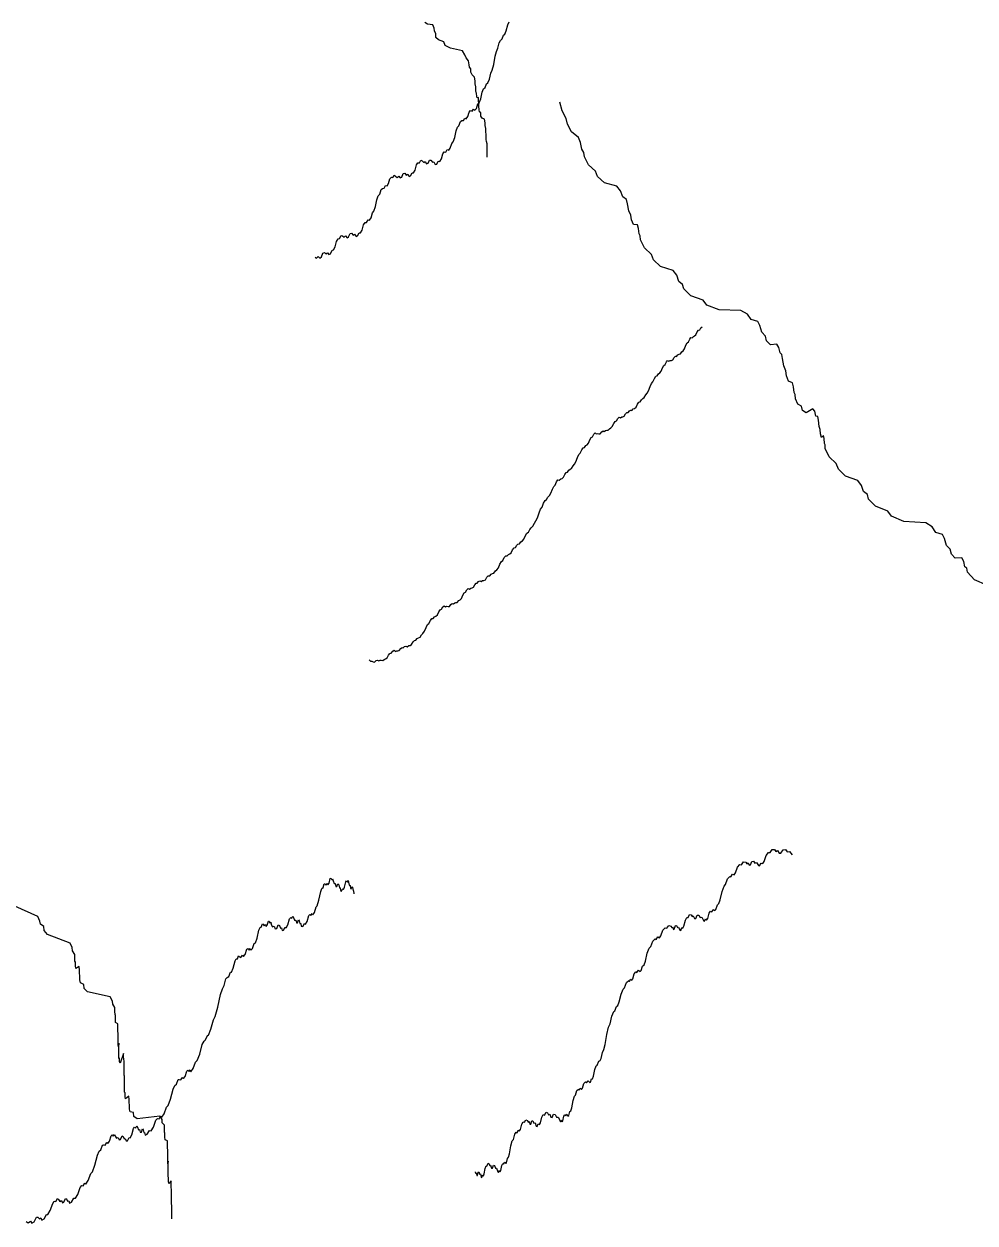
# Model space of a CAD drawing. Header units: metres. Extents: x 0 to 1, y 0 to 1.
# Drawn here: x 0.2722 to 0.4433, y 0.5035 to 0.7191 of the extents above; entities that cross this region are included whole.
import ezdxf

# ---------------------------------------------------------------- set-up
doc = ezdxf.new("R2010")
doc.units = ezdxf.units.M

msp = doc.modelspace()

# ---------------------------------------------------------------- linework, layer by layer
at = {"layer": '2', "color": 0}
for p, q in [((0.344763, 0.719066), (0.344307, 0.719371)), ((0.345749, 0.718942), (0.344763, 0.719066)), ((0.345954, 0.718331), (0.345749, 0.718942)), ((0.346049, 0.717849), (0.345954, 0.718331)), ((0.358949, 0.717887), (0.359195, 0.718965)), ((0.359195, 0.718965), (0.359442, 0.719479)), ((0.346253, 0.717343), (0.346049, 0.717849)), ((0.346296, 0.716653), (0.346253, 0.717343)), ((0.346752, 0.716247), (0.346296, 0.716653)), ((0.347738, 0.715907), (0.346752, 0.716247)), ((0.347942, 0.715251), (0.347738, 0.715907)), ((0.357673, 0.715727), (0.357919, 0.71616)), ((0.357919, 0.71616), (0.358183, 0.716407)), ((0.358183, 0.716407), (0.358438, 0.717112)), ((0.358438, 0.717112), (0.358693, 0.717255)), ((0.358693, 0.717255), (0.358949, 0.717887)), ((0.348928, 0.714766), (0.347942, 0.715251)), ((0.351059, 0.714253), (0.348928, 0.714766)), ((0.351501, 0.713562), (0.351059, 0.714253)), ((0.356924, 0.713287), (0.357171, 0.714183)), ((0.357171, 0.714183), (0.357426, 0.714731)), ((0.357426, 0.714731), (0.357673, 0.715727)), ((0.351705, 0.713042), (0.351501, 0.713562)), ((0.352147, 0.712455), (0.351705, 0.713042)), ((0.352239, 0.711749), (0.352147, 0.712455)), ((0.352334, 0.711361), (0.352239, 0.711749)), ((0.356421, 0.710798), (0.356676, 0.711826)), ((0.356676, 0.711826), (0.356924, 0.713287)), ((0.352538, 0.711058), (0.352334, 0.711361)), ((0.352581, 0.710411), (0.352538, 0.711058)), ((0.352785, 0.709964), (0.352581, 0.710411)), ((0.353227, 0.709533), (0.352785, 0.709964)), ((0.353319, 0.708859), (0.353227, 0.709533)), ((0.35591, 0.709159), (0.356165, 0.71026)), ((0.356165, 0.71026), (0.356421, 0.710798)), ((0.353361, 0.708348), (0.353319, 0.708859)), ((0.353453, 0.707778), (0.353361, 0.708348)), ((0.353472, 0.707075), (0.353453, 0.707778)), ((0.354616, 0.706833), (0.354871, 0.707431)), ((0.354871, 0.707431), (0.355135, 0.70767)), ((0.355135, 0.70767), (0.35539, 0.708367)), ((0.35539, 0.708367), (0.355645, 0.708502)), ((0.355645, 0.708502), (0.35591, 0.709159)), ((0.353516, 0.706784), (0.353472, 0.707075)), ((0.353611, 0.706691), (0.353516, 0.706784)), ((0.35363, 0.706087), (0.353611, 0.706691)), ((0.353725, 0.705849), (0.35363, 0.706087)), ((0.35393, 0.705872), (0.353725, 0.705849)), ((0.353972, 0.705292), (0.35393, 0.705872)), ((0.353992, 0.704824), (0.353972, 0.705292)), ((0.354095, 0.704952), (0.35436, 0.705671)), ((0.35436, 0.705671), (0.354616, 0.706833)), ((0.35201, 0.702437), (0.352266, 0.703265)), ((0.352266, 0.703265), (0.352521, 0.703531)), ((0.352521, 0.703531), (0.352784, 0.703426)), ((0.352784, 0.703426), (0.353039, 0.703791)), ((0.353039, 0.703791), (0.353293, 0.703594)), ((0.353293, 0.703594), (0.353567, 0.703931)), ((0.353567, 0.703931), (0.353831, 0.704723)), ((0.353831, 0.704723), (0.354095, 0.704952)), ((0.354034, 0.704348), (0.353992, 0.704824)), ((0.354043, 0.703664), (0.354034, 0.704348)), ((0.354138, 0.703327), (0.354043, 0.703664)), ((0.354342, 0.703133), (0.354138, 0.703327)), ((0.354385, 0.702508), (0.354342, 0.703133)), ((0.369008, 0.703462), (0.368602, 0.705023)), ((0.369723, 0.702134), (0.369008, 0.703462)), ((0.350172, 0.700527), (0.350436, 0.700817)), ((0.350436, 0.700817), (0.350691, 0.701564)), ((0.350691, 0.701564), (0.350946, 0.701748)), ((0.350946, 0.701748), (0.351219, 0.701729)), ((0.351219, 0.701729), (0.351483, 0.702177)), ((0.351483, 0.702177), (0.351746, 0.702062)), ((0.351746, 0.702062), (0.35201, 0.702437)), ((0.354589, 0.702169), (0.354385, 0.702508)), ((0.355031, 0.701973), (0.354589, 0.702169)), ((0.355123, 0.701348), (0.355031, 0.701973)), ((0.355165, 0.700859), (0.355123, 0.701348)), ((0.355257, 0.700338), (0.355165, 0.700859)), ((0.369939, 0.701108), (0.369723, 0.702134)), ((0.370654, 0.699721), (0.369939, 0.701108)), ((0.349396, 0.697899), (0.349661, 0.698669)), ((0.349661, 0.698669), (0.349916, 0.69988)), ((0.349916, 0.69988), (0.350172, 0.700527)), ((0.355276, 0.699644), (0.355257, 0.700338)), ((0.355296, 0.699271), (0.355276, 0.699644)), ((0.355338, 0.698999), (0.355296, 0.699271)), ((0.355347, 0.698357), (0.355338, 0.698999)), ((0.371915, 0.698699), (0.370654, 0.699721)), ((0.372295, 0.697765), (0.371915, 0.698699)), ((0.348067, 0.696068), (0.348331, 0.696507)), ((0.348331, 0.696507), (0.348594, 0.696385)), ((0.348594, 0.696385), (0.348868, 0.696775)), ((0.348868, 0.696775), (0.349132, 0.697618)), ((0.349132, 0.697618), (0.349396, 0.697899)), ((0.355389, 0.697941), (0.355347, 0.698357)), ((0.355481, 0.697576), (0.355389, 0.697941)), ((0.3555, 0.696916), (0.355481, 0.697576)), ((0.355509, 0.69641), (0.3555, 0.696916)), ((0.37251, 0.696612), (0.372295, 0.697765)), ((0.372889, 0.696002), (0.37251, 0.696612)), ((0.343309, 0.69414), (0.343564, 0.694613)), ((0.343564, 0.694613), (0.343819, 0.694523)), ((0.343819, 0.694523), (0.344091, 0.694211)), ((0.344091, 0.694211), (0.344355, 0.694376)), ((0.344355, 0.694376), (0.344618, 0.693979)), ((0.344881, 0.69407), (0.345136, 0.694624)), ((0.345136, 0.694624), (0.345391, 0.694617)), ((0.345391, 0.694617), (0.345654, 0.694229)), ((0.346445, 0.693912), (0.346719, 0.694437)), ((0.346719, 0.694437), (0.346992, 0.694399)), ((0.346992, 0.694399), (0.347265, 0.694852)), ((0.347265, 0.694852), (0.34753, 0.695755)), ((0.34753, 0.695755), (0.347794, 0.696095)), ((0.347794, 0.696095), (0.348067, 0.696068)), ((0.355528, 0.695854), (0.355509, 0.69641)), ((0.355532, 0.695154), (0.355528, 0.695854)), ((0.373003, 0.695192), (0.372889, 0.696002)), ((0.373719, 0.69376), (0.373003, 0.695192)), ((0.340144, 0.691576), (0.340408, 0.692195)), ((0.340408, 0.692195), (0.340672, 0.692252)), ((0.340672, 0.692252), (0.340944, 0.691932)), ((0.341744, 0.69178), (0.342008, 0.692339)), ((0.342008, 0.692339), (0.342271, 0.692336)), ((0.342271, 0.692336), (0.342535, 0.692823)), ((0.342535, 0.692823), (0.342791, 0.693759)), ((0.342791, 0.693759), (0.343046, 0.694133)), ((0.343046, 0.694133), (0.343309, 0.69414)), ((0.344618, 0.693979), (0.344881, 0.69407)), ((0.345654, 0.694229), (0.345908, 0.694321)), ((0.345908, 0.694321), (0.346162, 0.69385)), ((0.346162, 0.69385), (0.346445, 0.693912)), ((0.37498, 0.692659), (0.373719, 0.69376)), ((0.375359, 0.691701), (0.37498, 0.692659)), ((0.336968, 0.689562), (0.337232, 0.690052)), ((0.337232, 0.690052), (0.337496, 0.689979)), ((0.337496, 0.689979), (0.33776, 0.690396)), ((0.33776, 0.690396), (0.338015, 0.691265)), ((0.338015, 0.691265), (0.33827, 0.691571)), ((0.33827, 0.691571), (0.338534, 0.691509)), ((0.338534, 0.691509), (0.338789, 0.691914)), ((0.338789, 0.691914), (0.339043, 0.691758)), ((0.339043, 0.691758), (0.339325, 0.691515)), ((0.339325, 0.691515), (0.339598, 0.691747)), ((0.339598, 0.691747), (0.339871, 0.691417)), ((0.339871, 0.691417), (0.340144, 0.691576)), ((0.340944, 0.691932), (0.341208, 0.692088)), ((0.341208, 0.692088), (0.341471, 0.691683)), ((0.341471, 0.691683), (0.341744, 0.69178)), ((0.37662, 0.690541), (0.375359, 0.691701)), ((0.378843, 0.689918), (0.37662, 0.690541)), ((0.335666, 0.687505), (0.335921, 0.688193)), ((0.335921, 0.688193), (0.336185, 0.688525)), ((0.336185, 0.688525), (0.336441, 0.689312)), ((0.336441, 0.689312), (0.336695, 0.689537)), ((0.336695, 0.689537), (0.336968, 0.689562)), ((0.379512, 0.689105), (0.378843, 0.689918)), ((0.379892, 0.68802), (0.379512, 0.689105)), ((0.38056, 0.687531), (0.379892, 0.68802)), ((0.335146, 0.68544), (0.33541, 0.686253)), ((0.33541, 0.686253), (0.335666, 0.687505)), ((0.380762, 0.686758), (0.38056, 0.687531)), ((0.380977, 0.685508), (0.380762, 0.686758)), ((0.333816, 0.683397), (0.33408, 0.683879)), ((0.33408, 0.683879), (0.334344, 0.683799)), ((0.334344, 0.683799), (0.334617, 0.684232)), ((0.334617, 0.684232), (0.334882, 0.685118)), ((0.334882, 0.685118), (0.335146, 0.68544)), ((0.381357, 0.684729), (0.380977, 0.685508)), ((0.381471, 0.683868), (0.381357, 0.684729)), ((0.38185, 0.68303), (0.381471, 0.683868)), ((0.330585, 0.680802), (0.330849, 0.681415)), ((0.330849, 0.681415), (0.331112, 0.681465)), ((0.331112, 0.681465), (0.331385, 0.681138)), ((0.332195, 0.680982), (0.332468, 0.681551)), ((0.332468, 0.681551), (0.332741, 0.681557)), ((0.332741, 0.681557), (0.333015, 0.682053)), ((0.333015, 0.682053), (0.333279, 0.682999)), ((0.333279, 0.682999), (0.333543, 0.683381)), ((0.333543, 0.683381), (0.333816, 0.683397)), ((0.382519, 0.682975), (0.38185, 0.68303)), ((0.38272, 0.682332), (0.382519, 0.682975)), ((0.382835, 0.681345), (0.38272, 0.682332)), ((0.328155, 0.679017), (0.328419, 0.680012)), ((0.328419, 0.680012), (0.328683, 0.680444)), ((0.328683, 0.680444), (0.328956, 0.680512)), ((0.328956, 0.680512), (0.32922, 0.681043)), ((0.32922, 0.681043), (0.329484, 0.681012)), ((0.329484, 0.681012), (0.329766, 0.680762)), ((0.329766, 0.680762), (0.330039, 0.680987)), ((0.330039, 0.680987), (0.330312, 0.68065)), ((0.330312, 0.68065), (0.330585, 0.680802)), ((0.331385, 0.681138), (0.331649, 0.681288)), ((0.331649, 0.681288), (0.331912, 0.680876)), ((0.331912, 0.680876), (0.332195, 0.680982)), ((0.383036, 0.681027), (0.382835, 0.681345)), ((0.383096, 0.680304), (0.383036, 0.681027)), ((0.383812, 0.678838), (0.383096, 0.680304)), ((0.324537, 0.677152), (0.324829, 0.676974)), ((0.324829, 0.676974), (0.325112, 0.677268)), ((0.325112, 0.677268), (0.325395, 0.677001)), ((0.325395, 0.677001), (0.325677, 0.677222)), ((0.325677, 0.677222), (0.325951, 0.677902)), ((0.325951, 0.677902), (0.326224, 0.67802)), ((0.326224, 0.67802), (0.326506, 0.677762)), ((0.326506, 0.677762), (0.326779, 0.677979)), ((0.326779, 0.677979), (0.327052, 0.677634)), ((0.327052, 0.677634), (0.327335, 0.677793)), ((0.327335, 0.677793), (0.327608, 0.678413)), ((0.327608, 0.678413), (0.327881, 0.67847)), ((0.327881, 0.67847), (0.328155, 0.679017)), ((0.385073, 0.677677), (0.383812, 0.678838)), ((0.385452, 0.676701), (0.385073, 0.677677)), ((0.386713, 0.675481), (0.385452, 0.676701)), ((0.388936, 0.674753), (0.386713, 0.675481)), ((0.389605, 0.673907), (0.388936, 0.674753)), ((0.389985, 0.672804), (0.389605, 0.673907)), ((0.390653, 0.672284), (0.389985, 0.672804)), ((0.390855, 0.6715), (0.390653, 0.672284)), ((0.392116, 0.670235), (0.390855, 0.6715)), ((0.394339, 0.669428), (0.392116, 0.670235)), ((0.395008, 0.668559), (0.394339, 0.669428)), ((0.39723, 0.667693), (0.395008, 0.668559)), ((0.401149, 0.667589), (0.39723, 0.667693)), ((0.402328, 0.666932), (0.401149, 0.667589)), ((0.402997, 0.665935), (0.402328, 0.666932)), ((0.393732, 0.664108), (0.393953, 0.664466)), ((0.393953, 0.664466), (0.394159, 0.664655)), ((0.404176, 0.665602), (0.402997, 0.665935)), ((0.404531, 0.664876), (0.404176, 0.665602)), ((0.40491, 0.663677), (0.404531, 0.664876)), ((0.391708, 0.661955), (0.391947, 0.662438)), ((0.391947, 0.662438), (0.392169, 0.662743)), ((0.392169, 0.662743), (0.392388, 0.662688)), ((0.392388, 0.662688), (0.392617, 0.662932)), ((0.392617, 0.662932), (0.39283, 0.663015)), ((0.39283, 0.663015), (0.393059, 0.663214)), ((0.393059, 0.663214), (0.393298, 0.663724)), ((0.393298, 0.663724), (0.393519, 0.664053)), ((0.393519, 0.664053), (0.393732, 0.664108)), ((0.405579, 0.662986), (0.40491, 0.663677)), ((0.405781, 0.662152), (0.405579, 0.662986)), ((0.40645, 0.661402), (0.405781, 0.662152)), ((0.390261, 0.659778), (0.390507, 0.660151)), ((0.390507, 0.660151), (0.390736, 0.660353)), ((0.390736, 0.660353), (0.390983, 0.660682)), ((0.390983, 0.660682), (0.39124, 0.661326)), ((0.39124, 0.661326), (0.391479, 0.66178)), ((0.391479, 0.66178), (0.391708, 0.661955)), ((0.407629, 0.661504), (0.40645, 0.661402)), ((0.407984, 0.660908), (0.407629, 0.661504)), ((0.408185, 0.659947), (0.407984, 0.660908)), ((0.40854, 0.659676), (0.408185, 0.659947)), ((0.38704, 0.657274), (0.387279, 0.657706)), ((0.387279, 0.657706), (0.387508, 0.657861)), ((0.387508, 0.657861), (0.387746, 0.658323)), ((0.387746, 0.658323), (0.387968, 0.658608)), ((0.387968, 0.658608), (0.388195, 0.658464)), ((0.388195, 0.658464), (0.388431, 0.658615)), ((0.388431, 0.658615), (0.388651, 0.658611)), ((0.388651, 0.658611), (0.388887, 0.658717)), ((0.388887, 0.658717), (0.389134, 0.659129)), ((0.389134, 0.659129), (0.389363, 0.659368)), ((0.389363, 0.659368), (0.389583, 0.659336)), ((0.389583, 0.659336), (0.389812, 0.659604)), ((0.389812, 0.659604), (0.390024, 0.659709)), ((0.390024, 0.659709), (0.390261, 0.659778)), ((0.408646, 0.658968), (0.40854, 0.659676)), ((0.408862, 0.657645), (0.408646, 0.658968)), ((0.385585, 0.655355), (0.385824, 0.655763)), ((0.385824, 0.655763), (0.38606, 0.655811)), ((0.38606, 0.655811), (0.386307, 0.656163)), ((0.386307, 0.656163), (0.386536, 0.656345)), ((0.386536, 0.656345), (0.386783, 0.656652)), ((0.386783, 0.656652), (0.38704, 0.657274)), ((0.409241, 0.656737), (0.408862, 0.657645)), ((0.409355, 0.655837), (0.409241, 0.656737)), ((0.409735, 0.65487), (0.409355, 0.655837)), ((0.384547, 0.653146), (0.384824, 0.653911)), ((0.384824, 0.653911), (0.385081, 0.654477)), ((0.385081, 0.654477), (0.385328, 0.654759)), ((0.385328, 0.654759), (0.385585, 0.655355)), ((0.410404, 0.654588), (0.409735, 0.65487)), ((0.410605, 0.653877), (0.410404, 0.654588)), ((0.410719, 0.65285), (0.410605, 0.653877)), ((0.383038, 0.651144), (0.383285, 0.65152)), ((0.383285, 0.65152), (0.383514, 0.651724)), ((0.383514, 0.651724), (0.383769, 0.651903)), ((0.383769, 0.651903), (0.384034, 0.652393)), ((0.384034, 0.652393), (0.384281, 0.652702)), ((0.384281, 0.652702), (0.384547, 0.653146)), ((0.410921, 0.652464), (0.410719, 0.65285)), ((0.410981, 0.651721), (0.410921, 0.652464)), ((0.411361, 0.650709), (0.410981, 0.651721)), ((0.380409, 0.649005), (0.380638, 0.649263)), ((0.380638, 0.649263), (0.380857, 0.649249)), ((0.380857, 0.649249), (0.381086, 0.649537)), ((0.381086, 0.649537), (0.381299, 0.649659)), ((0.381299, 0.649659), (0.381543, 0.649621)), ((0.381543, 0.649621), (0.381798, 0.649883)), ((0.381798, 0.649883), (0.382035, 0.649982)), ((0.382035, 0.649982), (0.382289, 0.650199)), ((0.382289, 0.650199), (0.382555, 0.650727)), ((0.382555, 0.650727), (0.382802, 0.651073)), ((0.382802, 0.651073), (0.383038, 0.651144)), ((0.412029, 0.650348), (0.411361, 0.650709)), ((0.412231, 0.649613), (0.412029, 0.650348)), ((0.4129, 0.649193), (0.412231, 0.649613)), ((0.414079, 0.649876), (0.4129, 0.649193)), ((0.414434, 0.649455), (0.414079, 0.649876)), ((0.414635, 0.648593), (0.414434, 0.649455)), ((0.378018, 0.646706), (0.378284, 0.647268)), ((0.378284, 0.647268), (0.378531, 0.647645)), ((0.378531, 0.647645), (0.378767, 0.647746)), ((0.378767, 0.647746), (0.379014, 0.648153)), ((0.379014, 0.648153), (0.379243, 0.648386)), ((0.379243, 0.648386), (0.37947, 0.648261)), ((0.37947, 0.648261), (0.379706, 0.648432)), ((0.379706, 0.648432), (0.379926, 0.648446)), ((0.379926, 0.648446), (0.380162, 0.648572)), ((0.380162, 0.648572), (0.380409, 0.649005)), ((0.41499, 0.648497), (0.414635, 0.648593)), ((0.415097, 0.647842), (0.41499, 0.648497)), ((0.415211, 0.646719), (0.415097, 0.647842)), ((0.373976, 0.644331), (0.374214, 0.644747)), ((0.374214, 0.644747), (0.374443, 0.644885)), ((0.374443, 0.644885), (0.374682, 0.645331)), ((0.374682, 0.645331), (0.374904, 0.6456)), ((0.374904, 0.6456), (0.375138, 0.645383)), ((0.375138, 0.645383), (0.375382, 0.645458)), ((0.375382, 0.645458), (0.375609, 0.645383)), ((0.375609, 0.645383), (0.375854, 0.645413)), ((0.375854, 0.645413), (0.376108, 0.645747)), ((0.376108, 0.645747), (0.376345, 0.645912)), ((0.376345, 0.645912), (0.376572, 0.645809)), ((0.376572, 0.645809), (0.376808, 0.646004)), ((0.376808, 0.646004), (0.377028, 0.64604)), ((0.377028, 0.64604), (0.377272, 0.646033)), ((0.377272, 0.646033), (0.377527, 0.646328)), ((0.377527, 0.646328), (0.377763, 0.646456)), ((0.377763, 0.646456), (0.378018, 0.646706)), ((0.415412, 0.646162), (0.415211, 0.646719)), ((0.415473, 0.645369), (0.415412, 0.646162)), ((0.415674, 0.644753), (0.415473, 0.645369)), ((0.416029, 0.645091), (0.415674, 0.644753)), ((0.416136, 0.644567), (0.416029, 0.645091)), ((0.372521, 0.642515), (0.37276, 0.642906)), ((0.37276, 0.642906), (0.372996, 0.642938)), ((0.372996, 0.642938), (0.373243, 0.643272)), ((0.373243, 0.643272), (0.373472, 0.643438)), ((0.373472, 0.643438), (0.373718, 0.643727)), ((0.373718, 0.643727), (0.373976, 0.644331)), ((0.416196, 0.643646), (0.416136, 0.644567)), ((0.416303, 0.643446), (0.416196, 0.643646)), ((0.416335, 0.64276), (0.416303, 0.643446)), ((0.41705, 0.641268), (0.416335, 0.64276)), ((0.371483, 0.64038), (0.37176, 0.641126)), ((0.37176, 0.641126), (0.372017, 0.641673)), ((0.372017, 0.641673), (0.372264, 0.641937)), ((0.372264, 0.641937), (0.372521, 0.642515)), ((0.418311, 0.640061), (0.41705, 0.641268)), ((0.369491, 0.638102), (0.369738, 0.63843)), ((0.369738, 0.63843), (0.369974, 0.638484)), ((0.369974, 0.638484), (0.370221, 0.638842)), ((0.370221, 0.638842), (0.37045, 0.63903)), ((0.37045, 0.63903), (0.370705, 0.639192)), ((0.370705, 0.639192), (0.37097, 0.639663)), ((0.37097, 0.639663), (0.371217, 0.639955)), ((0.371217, 0.639955), (0.371483, 0.64038)), ((0.418691, 0.639071), (0.418311, 0.640061)), ((0.419952, 0.637805), (0.418691, 0.639071)), ((0.367492, 0.63595), (0.367739, 0.636194)), ((0.367739, 0.636194), (0.367996, 0.636751)), ((0.367996, 0.636751), (0.368235, 0.637123)), ((0.368235, 0.637123), (0.368479, 0.637067)), ((0.368479, 0.637067), (0.368734, 0.637311)), ((0.368734, 0.637311), (0.36897, 0.637393)), ((0.36897, 0.637393), (0.369225, 0.637592)), ((0.369225, 0.637592), (0.369491, 0.638102)), ((0.422175, 0.636997), (0.419952, 0.637805)), ((0.422844, 0.636127), (0.422175, 0.636997)), ((0.423223, 0.635011), (0.422844, 0.636127)), ((0.36618, 0.633576), (0.366446, 0.634025)), ((0.366446, 0.634025), (0.366692, 0.634297)), ((0.366692, 0.634297), (0.366958, 0.634701)), ((0.366958, 0.634701), (0.367235, 0.635424)), ((0.367235, 0.635424), (0.367492, 0.63595)), ((0.423892, 0.634466), (0.423223, 0.635011)), ((0.424093, 0.633676), (0.423892, 0.634466)), ((0.364848, 0.631191), (0.365125, 0.631858)), ((0.365125, 0.631858), (0.365391, 0.632237)), ((0.365391, 0.632237), (0.365668, 0.632933)), ((0.365668, 0.632933), (0.365925, 0.633435)), ((0.365925, 0.633435), (0.36618, 0.633576)), ((0.425354, 0.632365), (0.424093, 0.633676)), ((0.427577, 0.631477), (0.425354, 0.632365)), ((0.363998, 0.629363), (0.364263, 0.629769)), ((0.364263, 0.629769), (0.36455, 0.630318)), ((0.36455, 0.630318), (0.364848, 0.631191)), ((0.428246, 0.630584), (0.427577, 0.631477)), ((0.430469, 0.629638), (0.428246, 0.630584)), ((0.362404, 0.627116), (0.36267, 0.627559)), ((0.36267, 0.627559), (0.362925, 0.627723)), ((0.362925, 0.627723), (0.36319, 0.628195)), ((0.36319, 0.628195), (0.363437, 0.628489)), ((0.363437, 0.628489), (0.363712, 0.628769)), ((0.363712, 0.628769), (0.363998, 0.629363)), ((0.434388, 0.629392), (0.430469, 0.629638)), ((0.435567, 0.628692), (0.434388, 0.629392)), ((0.436236, 0.627672), (0.435567, 0.628692)), ((0.437415, 0.627296), (0.436236, 0.627672)), ((0.360576, 0.624972), (0.360822, 0.62535)), ((0.360822, 0.62535), (0.361051, 0.625555)), ((0.361051, 0.625555), (0.361314, 0.625613)), ((0.361314, 0.625613), (0.361589, 0.625975)), ((0.361589, 0.625975), (0.361844, 0.626167)), ((0.361844, 0.626167), (0.362118, 0.626484)), ((0.362118, 0.626484), (0.362404, 0.627116)), ((0.43777, 0.626557), (0.437415, 0.627296)), ((0.438149, 0.625344), (0.43777, 0.626557)), ((0.438818, 0.624629), (0.438149, 0.625344)), ((0.35859, 0.623152), (0.358836, 0.623475)), ((0.358836, 0.623475), (0.359081, 0.623439)), ((0.359081, 0.623439), (0.359335, 0.623702)), ((0.359335, 0.623702), (0.359572, 0.623803)), ((0.359572, 0.623803), (0.359827, 0.624022)), ((0.359827, 0.624022), (0.360092, 0.624552)), ((0.360092, 0.624552), (0.360339, 0.624899)), ((0.360339, 0.624899), (0.360576, 0.624972)), ((0.439019, 0.623788), (0.438818, 0.624629)), ((0.439688, 0.623014), (0.439019, 0.623788)), ((0.357243, 0.620964), (0.357517, 0.621314)), ((0.357517, 0.621314), (0.357804, 0.62198)), ((0.357804, 0.62198), (0.358069, 0.622454)), ((0.358069, 0.622454), (0.358324, 0.622648)), ((0.358324, 0.622648), (0.35859, 0.623152)), ((0.440867, 0.623073), (0.439688, 0.623014)), ((0.441222, 0.622464), (0.440867, 0.623073)), ((0.441423, 0.621496), (0.441222, 0.622464)), ((0.441778, 0.621212), (0.441423, 0.621496)), ((0.441885, 0.6205), (0.441778, 0.621212)), ((0.35395, 0.618849), (0.354163, 0.618985)), ((0.354163, 0.618985), (0.354415, 0.61886)), ((0.354415, 0.61886), (0.354678, 0.619031)), ((0.354678, 0.619031), (0.354923, 0.619045)), ((0.354923, 0.619045), (0.355186, 0.619172)), ((0.355186, 0.619172), (0.35546, 0.619605)), ((0.35546, 0.619605), (0.355715, 0.619863)), ((0.355715, 0.619863), (0.355959, 0.619849)), ((0.355959, 0.619849), (0.356214, 0.620137)), ((0.356214, 0.620137), (0.356451, 0.62026)), ((0.356451, 0.62026), (0.356714, 0.620348)), ((0.356714, 0.620348), (0.356988, 0.620743)), ((0.356988, 0.620743), (0.357243, 0.620964)), ((0.443146, 0.619155), (0.441885, 0.6205)), ((0.445369, 0.618208), (0.443146, 0.619155)), ((0.351148, 0.61639), (0.351394, 0.616784)), ((0.351394, 0.616784), (0.351631, 0.616901)), ((0.351631, 0.616901), (0.351877, 0.617325)), ((0.351877, 0.617325), (0.352106, 0.617573)), ((0.352106, 0.617573), (0.352333, 0.617463)), ((0.352333, 0.617463), (0.35257, 0.61765)), ((0.35257, 0.61765), (0.352789, 0.617679)), ((0.352789, 0.617679), (0.353026, 0.617821)), ((0.353026, 0.617821), (0.353273, 0.618271)), ((0.353273, 0.618271), (0.353502, 0.618544)), ((0.353502, 0.618544), (0.353721, 0.618545)), ((0.353721, 0.618545), (0.35395, 0.618849)), ((0.348717, 0.614372), (0.348972, 0.614723)), ((0.348972, 0.614723), (0.349209, 0.614903)), ((0.349209, 0.614903), (0.349435, 0.614816)), ((0.349435, 0.614816), (0.349672, 0.615027)), ((0.349672, 0.615027), (0.349892, 0.615078)), ((0.349892, 0.615078), (0.350136, 0.615088)), ((0.350136, 0.615088), (0.350391, 0.615399)), ((0.350391, 0.615399), (0.350627, 0.615544)), ((0.350627, 0.615544), (0.350882, 0.61581)), ((0.350882, 0.61581), (0.351148, 0.61639)), ((0.345797, 0.612177), (0.346052, 0.612466)), ((0.346052, 0.612466), (0.346288, 0.612591)), ((0.346288, 0.612591), (0.346543, 0.612836)), ((0.346543, 0.612836), (0.346809, 0.613393)), ((0.346809, 0.613393), (0.347055, 0.613766)), ((0.347055, 0.613766), (0.347292, 0.613862)), ((0.347292, 0.613862), (0.347539, 0.614265)), ((0.347539, 0.614265), (0.347768, 0.614494)), ((0.347768, 0.614494), (0.348002, 0.614293)), ((0.348002, 0.614293), (0.348246, 0.614385)), ((0.348246, 0.614385), (0.348473, 0.614325)), ((0.348473, 0.614325), (0.348717, 0.614372)), ((0.344234, 0.609892), (0.34452, 0.610588)), ((0.34452, 0.610588), (0.344786, 0.611089)), ((0.344786, 0.611089), (0.34504, 0.611309)), ((0.34504, 0.611309), (0.345306, 0.61184)), ((0.345306, 0.61184), (0.345553, 0.612188)), ((0.345553, 0.612188), (0.345797, 0.612177)), ((0.342176, 0.607974), (0.342431, 0.608257)), ((0.342431, 0.608257), (0.342676, 0.608269)), ((0.342676, 0.608269), (0.34293, 0.608583)), ((0.34293, 0.608583), (0.343167, 0.608729)), ((0.343167, 0.608729), (0.34343, 0.608845)), ((0.34343, 0.608845), (0.343704, 0.609267)), ((0.343704, 0.609267), (0.343959, 0.609515)), ((0.343959, 0.609515), (0.344234, 0.609892)), ((0.338019, 0.605902), (0.338264, 0.605944)), ((0.338264, 0.605944), (0.338519, 0.606289)), ((0.338519, 0.606289), (0.338755, 0.606465)), ((0.338755, 0.606465), (0.338989, 0.606282)), ((0.338989, 0.606282), (0.339234, 0.606394)), ((0.339234, 0.606394), (0.339461, 0.606353)), ((0.339461, 0.606353), (0.339705, 0.60642)), ((0.339705, 0.60642), (0.33996, 0.606791)), ((0.33996, 0.606791), (0.340196, 0.606991)), ((0.340196, 0.606991), (0.340423, 0.606922)), ((0.340423, 0.606922), (0.340659, 0.607152)), ((0.340659, 0.607152), (0.340879, 0.607221)), ((0.340879, 0.607221), (0.341131, 0.607122)), ((0.341131, 0.607122), (0.341395, 0.60732)), ((0.341395, 0.60732), (0.341639, 0.607359)), ((0.341639, 0.607359), (0.341902, 0.607512)), ((0.341902, 0.607512), (0.342176, 0.607974)), ((0.334273, 0.604769), (0.334515, 0.604493)), ((0.334515, 0.604493), (0.334768, 0.604507)), ((0.334768, 0.604507), (0.335002, 0.604375)), ((0.335002, 0.604375), (0.335254, 0.604344)), ((0.335254, 0.604344), (0.335518, 0.604613)), ((0.335518, 0.604613), (0.335762, 0.604719)), ((0.335762, 0.604719), (0.335996, 0.604559)), ((0.335996, 0.604559), (0.33624, 0.604695)), ((0.33624, 0.604695), (0.336467, 0.604676)), ((0.336467, 0.604676), (0.33672, 0.604607)), ((0.33672, 0.604607), (0.336983, 0.604838)), ((0.336983, 0.604838), (0.337227, 0.604907)), ((0.337227, 0.604907), (0.33749, 0.605092)), ((0.33749, 0.605092), (0.337765, 0.605587)), ((0.337765, 0.605587), (0.338019, 0.605902)), ((0.405341, 0.568504), (0.405699, 0.569579)), ((0.405699, 0.569579), (0.406089, 0.570102)), ((0.406089, 0.570102), (0.406387, 0.570086)), ((0.406387, 0.570086), (0.406777, 0.570655)), ((0.406777, 0.570655), (0.407201, 0.570626)), ((0.407201, 0.570626), (0.407428, 0.5703)), ((0.407428, 0.5703), (0.407725, 0.570461)), ((0.407725, 0.570461), (0.408049, 0.569989)), ((0.408049, 0.569989), (0.408346, 0.570004)), ((0.408346, 0.570004), (0.408736, 0.570613)), ((0.408736, 0.570613), (0.40916, 0.570628)), ((0.40916, 0.570628), (0.409484, 0.570225)), ((0.409484, 0.570225), (0.409908, 0.570286)), ((0.409908, 0.570286), (0.41037, 0.569706)), ((0.400206, 0.566437), (0.400564, 0.567477)), ((0.400564, 0.567477), (0.400954, 0.567962)), ((0.400954, 0.567962), (0.401251, 0.567917)), ((0.401251, 0.567917), (0.401641, 0.568447)), ((0.401641, 0.568447), (0.402065, 0.568377)), ((0.402065, 0.568377), (0.402225, 0.568072)), ((0.402225, 0.568072), (0.402433, 0.568261)), ((0.402433, 0.568261), (0.40266, 0.56782)), ((0.40266, 0.56782), (0.402869, 0.567863)), ((0.402869, 0.567863), (0.403142, 0.568509)), ((0.403142, 0.568509), (0.40344, 0.568564)), ((0.40344, 0.568564), (0.403667, 0.568191)), ((0.403667, 0.568191), (0.403964, 0.568293)), ((0.403964, 0.568293), (0.404288, 0.567756)), ((0.404288, 0.567756), (0.404497, 0.567701)), ((0.404497, 0.567701), (0.40477, 0.568218)), ((0.40477, 0.568218), (0.405068, 0.568133)), ((0.405068, 0.568133), (0.405341, 0.568504)), ((0.32706, 0.564579), (0.327274, 0.565427)), ((0.327274, 0.565427), (0.327414, 0.565489)), ((0.327414, 0.565489), (0.327546, 0.565175)), ((0.327546, 0.565175), (0.327686, 0.565389)), ((0.327686, 0.565389), (0.327778, 0.565035)), ((0.327778, 0.565035), (0.327957, 0.564515)), ((0.330079, 0.564835), (0.33022, 0.56499)), ((0.33022, 0.56499), (0.330352, 0.564763)), ((0.330352, 0.564763), (0.330492, 0.56507)), ((0.330492, 0.56507), (0.330584, 0.564777)), ((0.398404, 0.564352), (0.398763, 0.565352)), ((0.398763, 0.565352), (0.399153, 0.565792)), ((0.399153, 0.565792), (0.399361, 0.565717)), ((0.399361, 0.565717), (0.399635, 0.566207)), ((0.399635, 0.566207), (0.399932, 0.566093)), ((0.399932, 0.566093), (0.400206, 0.566437)), ((0.325238, 0.561509), (0.325564, 0.5631)), ((0.325564, 0.5631), (0.325778, 0.563649)), ((0.325778, 0.563649), (0.32598, 0.563794)), ((0.32598, 0.563794), (0.326194, 0.564496)), ((0.326194, 0.564496), (0.326334, 0.564461)), ((0.326334, 0.564461), (0.326524, 0.564251)), ((0.326524, 0.564251), (0.326726, 0.564577)), ((0.326726, 0.564577), (0.326858, 0.564295)), ((0.326858, 0.564295), (0.32706, 0.564579)), ((0.327957, 0.564515), (0.328148, 0.56451)), ((0.328148, 0.56451), (0.328272, 0.564013)), ((0.328272, 0.564013), (0.328462, 0.563967)), ((0.328462, 0.563967), (0.328664, 0.564465)), ((0.328664, 0.564465), (0.328796, 0.564298)), ((0.328796, 0.564298), (0.328921, 0.563767)), ((0.328921, 0.563767), (0.329053, 0.563753)), ((0.329053, 0.563753), (0.32914, 0.563249)), ((0.32914, 0.563249), (0.32933, 0.563164)), ((0.32933, 0.563164), (0.329531, 0.563623)), ((0.329531, 0.563623), (0.329664, 0.563429)), ((0.329664, 0.563429), (0.329865, 0.563845)), ((0.329865, 0.563845), (0.330079, 0.564835)), ((0.330584, 0.564777), (0.330709, 0.564217)), ((0.330709, 0.564217), (0.330841, 0.56417)), ((0.330841, 0.56417), (0.330928, 0.563645)), ((0.330928, 0.563645), (0.33106, 0.563557)), ((0.33106, 0.563557), (0.3312, 0.564011)), ((0.3312, 0.564011), (0.331292, 0.563814)), ((0.331292, 0.563814), (0.331379, 0.563256)), ((0.331379, 0.563256), (0.331471, 0.563212)), ((0.331471, 0.563212), (0.331531, 0.562689)), ((0.397443, 0.561613), (0.397773, 0.563085)), ((0.397773, 0.563085), (0.398131, 0.564039)), ((0.398131, 0.564039), (0.398404, 0.564352)), ((0.32493, 0.560526), (0.325238, 0.561509)), ((0.396667, 0.559876), (0.396919, 0.560695)), ((0.396919, 0.560695), (0.397192, 0.56094)), ((0.397192, 0.56094), (0.397443, 0.561613)), ((0.274671, 0.558587), (0.270558, 0.56047)), ((0.275047, 0.557742), (0.274671, 0.558587)), ((0.320359, 0.558274), (0.320561, 0.558656)), ((0.320561, 0.558656), (0.320693, 0.558412)), ((0.323098, 0.557686), (0.323406, 0.558752)), ((0.323406, 0.558752), (0.323607, 0.558956)), ((0.323607, 0.558956), (0.323797, 0.558776)), ((0.323797, 0.558776), (0.323999, 0.559133)), ((0.323999, 0.559133), (0.324131, 0.558872)), ((0.324131, 0.558872), (0.324421, 0.559323)), ((0.324421, 0.559323), (0.324729, 0.560348)), ((0.324729, 0.560348), (0.32493, 0.560526)), ((0.391639, 0.558404), (0.391913, 0.558957)), ((0.391913, 0.558957), (0.39221, 0.558912)), ((0.39221, 0.558912), (0.39237, 0.558576)), ((0.39237, 0.558576), (0.392578, 0.558725)), ((0.392578, 0.558725), (0.392805, 0.55824)), ((0.393014, 0.558243), (0.393287, 0.558836)), ((0.393287, 0.558836), (0.393585, 0.558834)), ((0.393585, 0.558834), (0.393812, 0.558418)), ((0.395171, 0.558238), (0.395423, 0.559186)), ((0.395423, 0.559186), (0.395696, 0.55957)), ((0.395696, 0.55957), (0.395905, 0.559449)), ((0.395905, 0.559449), (0.396178, 0.559879)), ((0.396178, 0.559879), (0.396476, 0.5597)), ((0.396476, 0.5597), (0.396667, 0.559876)), ((0.275134, 0.557199), (0.275047, 0.557742)), ((0.275734, 0.556792), (0.275134, 0.557199)), ((0.275789, 0.556083), (0.275734, 0.556792)), ((0.314445, 0.556155), (0.314659, 0.556615)), ((0.314659, 0.556615), (0.314861, 0.556675)), ((0.314861, 0.556675), (0.315075, 0.557288)), ((0.315075, 0.557288), (0.315215, 0.557195)), ((0.315215, 0.557195), (0.315405, 0.556906)), ((0.315405, 0.556906), (0.315607, 0.557147)), ((0.315607, 0.557147), (0.315739, 0.556811)), ((0.315739, 0.556811), (0.315941, 0.55701)), ((0.315941, 0.55701), (0.316155, 0.557769)), ((0.316155, 0.557769), (0.316295, 0.557772)), ((0.316295, 0.557772), (0.316427, 0.557403)), ((0.316427, 0.557403), (0.316567, 0.557559)), ((0.316567, 0.557559), (0.316659, 0.557167)), ((0.316659, 0.557167), (0.316917, 0.556742)), ((0.316917, 0.556742), (0.31719, 0.55684)), ((0.31719, 0.55684), (0.31737, 0.556409)), ((0.31737, 0.556409), (0.317643, 0.556465)), ((0.317643, 0.556465), (0.317933, 0.557072)), ((0.317933, 0.557072), (0.318123, 0.556975)), ((0.318123, 0.556975), (0.318302, 0.556511)), ((0.318302, 0.556511), (0.318492, 0.556568)), ((0.318492, 0.556568), (0.318617, 0.55611)), ((0.31889, 0.556127), (0.31918, 0.556694)), ((0.31918, 0.556694), (0.31937, 0.556571)), ((0.31937, 0.556571), (0.31966, 0.557096)), ((0.31966, 0.557096), (0.319968, 0.5582)), ((0.319968, 0.5582), (0.320169, 0.55843)), ((0.320169, 0.55843), (0.320359, 0.558274)), ((0.320693, 0.558412), (0.320872, 0.557919)), ((0.320872, 0.557919), (0.321063, 0.557943)), ((0.321063, 0.557943), (0.321187, 0.557465)), ((0.321187, 0.557465), (0.321377, 0.557447)), ((0.321377, 0.557447), (0.321579, 0.557976)), ((0.321579, 0.557976), (0.321711, 0.557829)), ((0.321711, 0.557829), (0.321836, 0.557317)), ((0.321836, 0.557317), (0.321968, 0.557323)), ((0.321968, 0.557323), (0.322055, 0.556832)), ((0.322055, 0.556832), (0.322328, 0.556815)), ((0.322328, 0.556815), (0.322618, 0.557345)), ((0.322618, 0.557345), (0.322808, 0.557198)), ((0.322808, 0.557198), (0.323098, 0.557686)), ((0.387108, 0.556111), (0.387497, 0.556559)), ((0.387497, 0.556559), (0.387795, 0.556485)), ((0.387795, 0.556485), (0.388185, 0.556979)), ((0.388185, 0.556979), (0.388609, 0.556869)), ((0.388609, 0.556869), (0.388721, 0.556558)), ((0.388721, 0.556558), (0.388867, 0.556739)), ((0.388867, 0.556739), (0.389026, 0.556288)), ((0.389172, 0.556323), (0.389364, 0.556958)), ((0.389364, 0.556958), (0.389573, 0.557001)), ((0.389573, 0.557001), (0.389732, 0.556619)), ((0.389732, 0.556619), (0.389941, 0.556709)), ((0.389941, 0.556709), (0.390168, 0.556159)), ((0.390314, 0.556095), (0.390506, 0.556601)), ((0.390506, 0.556601), (0.390714, 0.556505)), ((0.390714, 0.556505), (0.390906, 0.556864)), ((0.390906, 0.556864), (0.391157, 0.557925)), ((0.391157, 0.557925), (0.391431, 0.558432)), ((0.391431, 0.558432), (0.391639, 0.558404)), ((0.392805, 0.55824), (0.393014, 0.558243)), ((0.393812, 0.558418), (0.394109, 0.558462)), ((0.394109, 0.558462), (0.394433, 0.557863)), ((0.394433, 0.557863), (0.394579, 0.557734)), ((0.394579, 0.557734), (0.394771, 0.558154)), ((0.394771, 0.558154), (0.39498, 0.557964)), ((0.39498, 0.557964), (0.395171, 0.558238)), ((0.276388, 0.555372), (0.275789, 0.556083)), ((0.280501, 0.553818), (0.276388, 0.555372)), ((0.313812, 0.553844), (0.314119, 0.5547)), ((0.314119, 0.5547), (0.314445, 0.556155)), ((0.318617, 0.55611), (0.31889, 0.556127)), ((0.385306, 0.554154), (0.385696, 0.554558)), ((0.385696, 0.554558), (0.385905, 0.554463)), ((0.385905, 0.554463), (0.386178, 0.554928)), ((0.386178, 0.554928), (0.386476, 0.554786)), ((0.386476, 0.554786), (0.386749, 0.555104)), ((0.386749, 0.555104), (0.387108, 0.556111)), ((0.389026, 0.556288), (0.389172, 0.556323)), ((0.390168, 0.556159), (0.390314, 0.556095)), ((0.280877, 0.553004), (0.280501, 0.553818)), ((0.280932, 0.552424), (0.280877, 0.553004)), ((0.281308, 0.551773), (0.280932, 0.552424)), ((0.311979, 0.551768), (0.312287, 0.552706)), ((0.312287, 0.552706), (0.312488, 0.552826)), ((0.312488, 0.552826), (0.312678, 0.552567)), ((0.312678, 0.552567), (0.31288, 0.55284)), ((0.31288, 0.55284), (0.313012, 0.552524)), ((0.313012, 0.552524), (0.313302, 0.552853)), ((0.313302, 0.552853), (0.31361, 0.553751)), ((0.31361, 0.553751), (0.313812, 0.553844)), ((0.384316, 0.55198), (0.384675, 0.5529)), ((0.384675, 0.5529), (0.384948, 0.553188)), ((0.384948, 0.553188), (0.385306, 0.554154)), ((0.281343, 0.551041), (0.281308, 0.551773)), ((0.281355, 0.550537), (0.281343, 0.551041)), ((0.281443, 0.550401), (0.281355, 0.550537)), ((0.281451, 0.549716), (0.281443, 0.550401)), ((0.30984, 0.549328), (0.310166, 0.550642)), ((0.310166, 0.550642), (0.31038, 0.551009)), ((0.31038, 0.551009), (0.310582, 0.550983)), ((0.310582, 0.550983), (0.310796, 0.551502)), ((0.310796, 0.551502), (0.310936, 0.551349)), ((0.310936, 0.551349), (0.311209, 0.551218)), ((0.311209, 0.551218), (0.311499, 0.551627)), ((0.311499, 0.551627), (0.311689, 0.551401)), ((0.311689, 0.551401), (0.311979, 0.551768)), ((0.383462, 0.549671), (0.383736, 0.54989)), ((0.383736, 0.54989), (0.383987, 0.550539)), ((0.383987, 0.550539), (0.384316, 0.55198)), ((0.281538, 0.549276), (0.281451, 0.549716)), ((0.282138, 0.549582), (0.281538, 0.549276)), ((0.282192, 0.548937), (0.282138, 0.549582)), ((0.2822, 0.548383), (0.282192, 0.548937)), ((0.282255, 0.547901), (0.2822, 0.548383)), ((0.28226, 0.547185), (0.282255, 0.547901)), ((0.308733, 0.547632), (0.309023, 0.547836)), ((0.309023, 0.547836), (0.309331, 0.5486)), ((0.309331, 0.5486), (0.309532, 0.548606)), ((0.309532, 0.548606), (0.30984, 0.549328)), ((0.381715, 0.547377), (0.381966, 0.548301)), ((0.381966, 0.548301), (0.38224, 0.54866)), ((0.38224, 0.54866), (0.382448, 0.548519)), ((0.382448, 0.548519), (0.382722, 0.548924)), ((0.382722, 0.548924), (0.383019, 0.548717)), ((0.383019, 0.548717), (0.383211, 0.548875)), ((0.383211, 0.548875), (0.383462, 0.549671)), ((0.282347, 0.546655), (0.28226, 0.547185)), ((0.282947, 0.546346), (0.282347, 0.546655)), ((0.283002, 0.545645), (0.282947, 0.546346)), ((0.283601, 0.545031), (0.283002, 0.545645)), ((0.307559, 0.544597), (0.307885, 0.545611)), ((0.307885, 0.545611), (0.308193, 0.546195)), ((0.308193, 0.546195), (0.308519, 0.547362)), ((0.308519, 0.547362), (0.308733, 0.547632)), ((0.379955, 0.545523), (0.380228, 0.545781)), ((0.380228, 0.545781), (0.380587, 0.546709)), ((0.380587, 0.546709), (0.380977, 0.547071)), ((0.380977, 0.547071), (0.381123, 0.546928)), ((0.381123, 0.546928), (0.381315, 0.547331)), ((0.381315, 0.547331), (0.381523, 0.547121)), ((0.381523, 0.547121), (0.381715, 0.547377)), ((0.287714, 0.544145), (0.283601, 0.545031)), ((0.288091, 0.543391), (0.287714, 0.544145)), ((0.288145, 0.54282), (0.288091, 0.543391)), ((0.307061, 0.542296), (0.307559, 0.544597)), ((0.379267, 0.543235), (0.379597, 0.544641)), ((0.379597, 0.544641), (0.379955, 0.545523)), ((0.288521, 0.54223), (0.288145, 0.54282)), ((0.288556, 0.541504), (0.288521, 0.54223)), ((0.288564, 0.540987), (0.288556, 0.541504)), ((0.306592, 0.540643), (0.307061, 0.542296)), ((0.377941, 0.540678), (0.3783, 0.541516)), ((0.3783, 0.541516), (0.378491, 0.541654)), ((0.378491, 0.541654), (0.378743, 0.542423)), ((0.378743, 0.542423), (0.379016, 0.542612)), ((0.379016, 0.542612), (0.379267, 0.543235)), ((0.288619, 0.540769), (0.288564, 0.540987)), ((0.288624, 0.540077), (0.288619, 0.540769)), ((0.288678, 0.539554), (0.288624, 0.540077)), ((0.289055, 0.539294), (0.288678, 0.539554)), ((0.289089, 0.538597), (0.289055, 0.539294)), ((0.305816, 0.538332), (0.306285, 0.540026)), ((0.306285, 0.540026), (0.306592, 0.540643)), ((0.377361, 0.538721), (0.377612, 0.539313)), ((0.377612, 0.539313), (0.377941, 0.540678)), ((0.289094, 0.538035), (0.289089, 0.538597)), ((0.289128, 0.537502), (0.289094, 0.538035)), ((0.289132, 0.536781), (0.289128, 0.537502)), ((0.304864, 0.536428), (0.305172, 0.537223)), ((0.305172, 0.537223), (0.305374, 0.537251)), ((0.305374, 0.537251), (0.305816, 0.538332)), ((0.376729, 0.535594), (0.377031, 0.537401)), ((0.377031, 0.537401), (0.377361, 0.538721)), ((0.289133, 0.536285), (0.289132, 0.536781)), ((0.289146, 0.536205), (0.289133, 0.536285)), ((0.289147, 0.535525), (0.289146, 0.536205)), ((0.28916, 0.535141), (0.289147, 0.535525)), ((0.289247, 0.53583), (0.28916, 0.535141)), ((0.289255, 0.535221), (0.289247, 0.53583)), ((0.289257, 0.534671), (0.289255, 0.535221)), ((0.303798, 0.533816), (0.304267, 0.535551)), ((0.304267, 0.535551), (0.304574, 0.536194)), ((0.304574, 0.536194), (0.304864, 0.536428)), ((0.376498, 0.534665), (0.376729, 0.535594)), ((0.289265, 0.534225), (0.289257, 0.534671)), ((0.289265, 0.533511), (0.289265, 0.534225)), ((0.289278, 0.533038), (0.289265, 0.533511)), ((0.289365, 0.533112), (0.289278, 0.533038)), ((0.289373, 0.532446), (0.289365, 0.533112)), ((0.29006, 0.533961), (0.289461, 0.532216)), ((0.290115, 0.533448), (0.29006, 0.533961)), ((0.290123, 0.532912), (0.290115, 0.533448)), ((0.290178, 0.532562), (0.290123, 0.532912)), ((0.303066, 0.532431), (0.303355, 0.532697)), ((0.303355, 0.532697), (0.303798, 0.533816)), ((0.375566, 0.53257), (0.375839, 0.532694)), ((0.375839, 0.532694), (0.376015, 0.533065)), ((0.376015, 0.533065), (0.376246, 0.534141)), ((0.376246, 0.534141), (0.376498, 0.534665)), ((0.289461, 0.532216), (0.289373, 0.532446)), ((0.290183, 0.531858), (0.290178, 0.532562)), ((0.290184, 0.531347), (0.290183, 0.531858)), ((0.290192, 0.531164), (0.290184, 0.531347)), ((0.290192, 0.530474), (0.290192, 0.531164)), ((0.2902, 0.529987), (0.290192, 0.530474)), ((0.301173, 0.529834), (0.301481, 0.530802)), ((0.301481, 0.530802), (0.301683, 0.530942)), ((0.301683, 0.530942), (0.301873, 0.530702)), ((0.301873, 0.530702), (0.302074, 0.530994)), ((0.302074, 0.530994), (0.302207, 0.530692)), ((0.302207, 0.530692), (0.302623, 0.53127)), ((0.302623, 0.53127), (0.303066, 0.532431)), ((0.374641, 0.529901), (0.374872, 0.531106)), ((0.374872, 0.531106), (0.375123, 0.531769)), ((0.375123, 0.531769), (0.375315, 0.53186)), ((0.375315, 0.53186), (0.375566, 0.53257)), ((0.290255, 0.529967), (0.2902, 0.529987)), ((0.29026, 0.529293), (0.290255, 0.529967)), ((0.290261, 0.528734), (0.29026, 0.529293)), ((0.290266, 0.528223), (0.290261, 0.528734)), ((0.299331, 0.528188), (0.299621, 0.528445)), ((0.299621, 0.528445), (0.299928, 0.529267)), ((0.299928, 0.529267), (0.30013, 0.52931)), ((0.30013, 0.52931), (0.300403, 0.529207)), ((0.300403, 0.529207), (0.300693, 0.529645)), ((0.300693, 0.529645), (0.300883, 0.529438)), ((0.300883, 0.529438), (0.301173, 0.529834)), ((0.372658, 0.527707), (0.372909, 0.528579)), ((0.372909, 0.528579), (0.373182, 0.52888)), ((0.373182, 0.52888), (0.373391, 0.528695)), ((0.373391, 0.528695), (0.373664, 0.529043)), ((0.373664, 0.529043), (0.373962, 0.528774)), ((0.373962, 0.528774), (0.374096, 0.528794)), ((0.374096, 0.528794), (0.374273, 0.529409)), ((0.374273, 0.529409), (0.374464, 0.529432)), ((0.374464, 0.529432), (0.374641, 0.529901)), ((0.290266, 0.527503), (0.290266, 0.528223)), ((0.290279, 0.527003), (0.290266, 0.527503)), ((0.290367, 0.526896), (0.290279, 0.527003)), ((0.290375, 0.526214), (0.290367, 0.526896)), ((0.290462, 0.525803), (0.290375, 0.526214)), ((0.291061, 0.526305), (0.290462, 0.525803)), ((0.291116, 0.525678), (0.291061, 0.526305)), ((0.298554, 0.525746), (0.299023, 0.527519)), ((0.299023, 0.527519), (0.299331, 0.528188)), ((0.370951, 0.525495), (0.371203, 0.526281)), ((0.371203, 0.526281), (0.371394, 0.526466)), ((0.371394, 0.526466), (0.371646, 0.527298)), ((0.371646, 0.527298), (0.371919, 0.527556)), ((0.371919, 0.527556), (0.372066, 0.527382)), ((0.372066, 0.527382), (0.372257, 0.527744)), ((0.372257, 0.527744), (0.372466, 0.527491)), ((0.372466, 0.527491), (0.372658, 0.527707)), ((0.291124, 0.525126), (0.291116, 0.525678)), ((0.291179, 0.524663), (0.291124, 0.525126)), ((0.291184, 0.523948), (0.291179, 0.524663)), ((0.29738, 0.523103), (0.297822, 0.5243)), ((0.297822, 0.5243), (0.298112, 0.52459)), ((0.298112, 0.52459), (0.298554, 0.525746)), ((0.370544, 0.523623), (0.37072, 0.524178)), ((0.37072, 0.524178), (0.370951, 0.525495)), ((0.291271, 0.523447), (0.291184, 0.523948)), ((0.291871, 0.523334), (0.291271, 0.523447)), ((0.291925, 0.522651), (0.291871, 0.523334)), ((0.292525, 0.522233), (0.291925, 0.522651)), ((0.296638, 0.522694), (0.292525, 0.522233)), ((0.295478, 0.520726), (0.29592, 0.521964)), ((0.29592, 0.521964), (0.29621, 0.522281)), ((0.29621, 0.522281), (0.296483, 0.522207)), ((0.296483, 0.522207), (0.296773, 0.522677)), ((0.297014, 0.522063), (0.296638, 0.522694)), ((0.296773, 0.522677), (0.296963, 0.52249)), ((0.296963, 0.52249), (0.29738, 0.523103)), ((0.297069, 0.521511), (0.297014, 0.522063)), ((0.362214, 0.521594), (0.362488, 0.522058)), ((0.362488, 0.522058), (0.362785, 0.521916)), ((0.362785, 0.521916), (0.362897, 0.521584)), ((0.363349, 0.521266), (0.363541, 0.521866)), ((0.363541, 0.521866), (0.363749, 0.521871)), ((0.363749, 0.521871), (0.363908, 0.52146)), ((0.365082, 0.521489), (0.365334, 0.522504)), ((0.365334, 0.522504), (0.365607, 0.522961)), ((0.365607, 0.522961), (0.365816, 0.522895)), ((0.365816, 0.522895), (0.366089, 0.523398)), ((0.366089, 0.523398), (0.366387, 0.523297)), ((0.366387, 0.523297), (0.366546, 0.522932)), ((0.366546, 0.522932), (0.366755, 0.523043)), ((0.366755, 0.523043), (0.366982, 0.522517)), ((0.366982, 0.522517), (0.36719, 0.522481)), ((0.36719, 0.522481), (0.367464, 0.523024)), ((0.367464, 0.523024), (0.367761, 0.522968)), ((0.367761, 0.522968), (0.367988, 0.52251)), ((0.367988, 0.52251), (0.368286, 0.522499)), ((0.368286, 0.522499), (0.368609, 0.521841)), ((0.368609, 0.521841), (0.368712, 0.521643)), ((0.368712, 0.521643), (0.368846, 0.521973)), ((0.368846, 0.521973), (0.368993, 0.521685)), ((0.368993, 0.521685), (0.369127, 0.521869)), ((0.369127, 0.521869), (0.369303, 0.522699)), ((0.369303, 0.522699), (0.369495, 0.522955)), ((0.369495, 0.522955), (0.369641, 0.522736)), ((0.369641, 0.522736), (0.369833, 0.523038)), ((0.369833, 0.523038), (0.370042, 0.522719)), ((0.370042, 0.522719), (0.370176, 0.522805)), ((0.370176, 0.522805), (0.370353, 0.523507)), ((0.370353, 0.523507), (0.370544, 0.523623)), ((0.291583, 0.519324), (0.291891, 0.520458)), ((0.291891, 0.520458), (0.292092, 0.520707)), ((0.292092, 0.520707), (0.292282, 0.520569)), ((0.292282, 0.520569), (0.292484, 0.52097)), ((0.292484, 0.52097), (0.292616, 0.520739)), ((0.292616, 0.520739), (0.292795, 0.520263)), ((0.292795, 0.520263), (0.292985, 0.520305)), ((0.292985, 0.520305), (0.29311, 0.519839)), ((0.29311, 0.519839), (0.2933, 0.519839)), ((0.2933, 0.519839), (0.293502, 0.520388)), ((0.293502, 0.520388), (0.293634, 0.520253)), ((0.293634, 0.520253), (0.293759, 0.519753)), ((0.293759, 0.519753), (0.293891, 0.519771)), ((0.293891, 0.519771), (0.293978, 0.519289)), ((0.294371, 0.519425), (0.294787, 0.520117)), ((0.294787, 0.520117), (0.295061, 0.520076)), ((0.295061, 0.520076), (0.295478, 0.520726)), ((0.297445, 0.521044), (0.297069, 0.521511)), ((0.29748, 0.520328), (0.297445, 0.521044)), ((0.297488, 0.519815), (0.29748, 0.520328)), ((0.297542, 0.519614), (0.297488, 0.519815)), ((0.360469, 0.519449), (0.360743, 0.519824)), ((0.360743, 0.519824), (0.360889, 0.519713)), ((0.360889, 0.519713), (0.361081, 0.520157)), ((0.361081, 0.520157), (0.361289, 0.519993)), ((0.361289, 0.519993), (0.361481, 0.520291)), ((0.361481, 0.520291), (0.361732, 0.52127)), ((0.361732, 0.52127), (0.362006, 0.521689)), ((0.362006, 0.521689), (0.362214, 0.521594)), ((0.362897, 0.521584), (0.363043, 0.521738)), ((0.363043, 0.521738), (0.363202, 0.521259)), ((0.363202, 0.521259), (0.363349, 0.521266)), ((0.363908, 0.52146), (0.364117, 0.521511)), ((0.364117, 0.521511), (0.364344, 0.520919)), ((0.364344, 0.520919), (0.36449, 0.520829)), ((0.36449, 0.520829), (0.364682, 0.5213)), ((0.364682, 0.5213), (0.364891, 0.521165)), ((0.364891, 0.521165), (0.365082, 0.521489)), ((0.286304, 0.517502), (0.286506, 0.517562)), ((0.286506, 0.517562), (0.286779, 0.51748)), ((0.286779, 0.51748), (0.287069, 0.517941)), ((0.287069, 0.517941), (0.287259, 0.517749)), ((0.287259, 0.517749), (0.287549, 0.518168)), ((0.287549, 0.518168), (0.287857, 0.51916)), ((0.287857, 0.51916), (0.288058, 0.519317)), ((0.288058, 0.519317), (0.288248, 0.519092)), ((0.288248, 0.519092), (0.28845, 0.5194)), ((0.28845, 0.5194), (0.288582, 0.519109)), ((0.288582, 0.519109), (0.28884, 0.518709)), ((0.28884, 0.518709), (0.289113, 0.518832)), ((0.289113, 0.518832), (0.289292, 0.518419)), ((0.289292, 0.518419), (0.289566, 0.5185)), ((0.289566, 0.5185), (0.289856, 0.519135)), ((0.289856, 0.519135), (0.290046, 0.519056)), ((0.290046, 0.519056), (0.290225, 0.51861)), ((0.290225, 0.51861), (0.290415, 0.518684)), ((0.290415, 0.518684), (0.29054, 0.518238)), ((0.29054, 0.518238), (0.290813, 0.518282)), ((0.290813, 0.518282), (0.291103, 0.518876)), ((0.291103, 0.518876), (0.291293, 0.518771)), ((0.291293, 0.518771), (0.291583, 0.519324)), ((0.293978, 0.519289), (0.294371, 0.519425)), ((0.297547, 0.518924), (0.297542, 0.519614)), ((0.297602, 0.518419), (0.297547, 0.518924)), ((0.297978, 0.518282), (0.297602, 0.518419)), ((0.298013, 0.517597), (0.297978, 0.518282)), ((0.298018, 0.517036), (0.298013, 0.517597)), ((0.359775, 0.51735), (0.360026, 0.518243)), ((0.360026, 0.518243), (0.360218, 0.51851)), ((0.360218, 0.51851), (0.360469, 0.519449)), ((0.28493, 0.513872), (0.285399, 0.515683)), ((0.285399, 0.515683), (0.285707, 0.516376)), ((0.285707, 0.516376), (0.285997, 0.516657)), ((0.285997, 0.516657), (0.286304, 0.517502)), ((0.298052, 0.516514), (0.298018, 0.517036)), ((0.298055, 0.515794), (0.298052, 0.516514)), ((0.298056, 0.515294), (0.298055, 0.515794)), ((0.359368, 0.515303), (0.359544, 0.515934)), ((0.359544, 0.515934), (0.359775, 0.51735)), ((0.284488, 0.512682), (0.28493, 0.513872)), ((0.298064, 0.515189), (0.298056, 0.515294)), ((0.298065, 0.514506), (0.298064, 0.515189)), ((0.298073, 0.514097), (0.298065, 0.514506)), ((0.298128, 0.514609), (0.298073, 0.514097)), ((0.298133, 0.513983), (0.298128, 0.514609)), ((0.298134, 0.513431), (0.298133, 0.513983)), ((0.298139, 0.512968), (0.298134, 0.513431)), ((0.354959, 0.512291), (0.355136, 0.513309)), ((0.355136, 0.513309), (0.355327, 0.51377)), ((0.355327, 0.51377), (0.355474, 0.513707)), ((0.355474, 0.513707), (0.355665, 0.514213)), ((0.355665, 0.514213), (0.355874, 0.514118)), ((0.355874, 0.514118), (0.355986, 0.513755)), ((0.355986, 0.513755), (0.356132, 0.513869)), ((0.356132, 0.513869), (0.356291, 0.513346)), ((0.356291, 0.513346), (0.356438, 0.513313)), ((0.356438, 0.513313), (0.356629, 0.51386)), ((0.356629, 0.51386), (0.356838, 0.513808)), ((0.356838, 0.513808), (0.356997, 0.513353)), ((0.356997, 0.513353), (0.357206, 0.513347)), ((0.357206, 0.513347), (0.357433, 0.512693)), ((0.357951, 0.512943), (0.358127, 0.513848)), ((0.358127, 0.513848), (0.358319, 0.514187)), ((0.358319, 0.514187), (0.358465, 0.51403)), ((0.358465, 0.51403), (0.358657, 0.514414)), ((0.358657, 0.514414), (0.358865, 0.514185)), ((0.358865, 0.514185), (0.359, 0.514328)), ((0.359, 0.514328), (0.359176, 0.515105)), ((0.359176, 0.515105), (0.359368, 0.515303)), ((0.283339, 0.51049), (0.283756, 0.511136)), ((0.283756, 0.511136), (0.284198, 0.512368)), ((0.284198, 0.512368), (0.284488, 0.512682)), ((0.298139, 0.512254), (0.298139, 0.512968)), ((0.298147, 0.511754), (0.298139, 0.512254)), ((0.298202, 0.511651), (0.298147, 0.511754)), ((0.298207, 0.510969), (0.298202, 0.511651)), ((0.298638, 0.511091), (0.298262, 0.510562)), ((0.298672, 0.510467), (0.298638, 0.511091)), ((0.353348, 0.512684), (0.353427, 0.512353)), ((0.353427, 0.512353), (0.353529, 0.51251)), ((0.353529, 0.51251), (0.353641, 0.512033)), ((0.353641, 0.512033), (0.353744, 0.512042)), ((0.353744, 0.512042), (0.353878, 0.512645)), ((0.353878, 0.512645), (0.354024, 0.512653)), ((0.354024, 0.512653), (0.354136, 0.512244)), ((0.354136, 0.512244), (0.354282, 0.512298)), ((0.354282, 0.512298), (0.354442, 0.51171)), ((0.354442, 0.51171), (0.354544, 0.511621)), ((0.354544, 0.511621), (0.354679, 0.512095)), ((0.354679, 0.512095), (0.354825, 0.511963)), ((0.354825, 0.511963), (0.354959, 0.512291)), ((0.357433, 0.512693), (0.357535, 0.512539)), ((0.357535, 0.512539), (0.35767, 0.512927)), ((0.35767, 0.512927), (0.357816, 0.512702)), ((0.357816, 0.512702), (0.357951, 0.512943)), ((0.281853, 0.508608), (0.282296, 0.509881)), ((0.282296, 0.509881), (0.282585, 0.510221)), ((0.282585, 0.510221), (0.282859, 0.510169)), ((0.282859, 0.510169), (0.283149, 0.510662)), ((0.283149, 0.510662), (0.283339, 0.51049)), ((0.298262, 0.510562), (0.298207, 0.510969)), ((0.298677, 0.509915), (0.298672, 0.510467)), ((0.298712, 0.509454), (0.298677, 0.509915)), ((0.298715, 0.50874), (0.298712, 0.509454)), ((0.276911, 0.505703), (0.277353, 0.507014)), ((0.277353, 0.507014), (0.277643, 0.50738)), ((0.277643, 0.50738), (0.277916, 0.507352)), ((0.277916, 0.507352), (0.278206, 0.50787)), ((0.278206, 0.50787), (0.278396, 0.507715)), ((0.278396, 0.507715), (0.278654, 0.507342)), ((0.278654, 0.507342), (0.278927, 0.507495)), ((0.278927, 0.507495), (0.279106, 0.5071)), ((0.279106, 0.5071), (0.279379, 0.507211)), ((0.279379, 0.507211), (0.279669, 0.507876)), ((0.279669, 0.507876), (0.279859, 0.507817)), ((0.279859, 0.507817), (0.280039, 0.50739)), ((0.280039, 0.50739), (0.280229, 0.507484)), ((0.280229, 0.507484), (0.280353, 0.507051)), ((0.280353, 0.507051), (0.280746, 0.507218)), ((0.280746, 0.507218), (0.281163, 0.507944)), ((0.281163, 0.507944), (0.281436, 0.507925)), ((0.281436, 0.507925), (0.281853, 0.508608)), ((0.298716, 0.508226), (0.298715, 0.50874)), ((0.298721, 0.508027), (0.298716, 0.508226)), ((0.298721, 0.507336), (0.298721, 0.508027)), ((0.298726, 0.506833), (0.298721, 0.507336)), ((0.298761, 0.506702), (0.298726, 0.506833)), ((0.275804, 0.504216), (0.27622, 0.504978)), ((0.27622, 0.504978), (0.276494, 0.504983)), ((0.276494, 0.504983), (0.276911, 0.505703)), ((0.298764, 0.506017), (0.298761, 0.506702)), ((0.298764, 0.505457), (0.298764, 0.506017)), ((0.298767, 0.504935), (0.298764, 0.505457)), ((0.298768, 0.504215), (0.298767, 0.504935)), ((0.272596, 0.503754), (0.272967, 0.503503)), ((0.272967, 0.503503), (0.27336, 0.503785)), ((0.27336, 0.503785), (0.273617, 0.503475)), ((0.273617, 0.503475), (0.27401, 0.503714)), ((0.27401, 0.503714), (0.274427, 0.504516)), ((0.274427, 0.504516), (0.2747, 0.504547)), ((0.2747, 0.504547), (0.274958, 0.504205)), ((0.274958, 0.504205), (0.275231, 0.504389)), ((0.275231, 0.504389), (0.275411, 0.504015)), ((0.275411, 0.504015), (0.275804, 0.504216))]:
    msp.add_line(p, q, dxfattribs=at)

doc.saveas('drawing.dxf')
